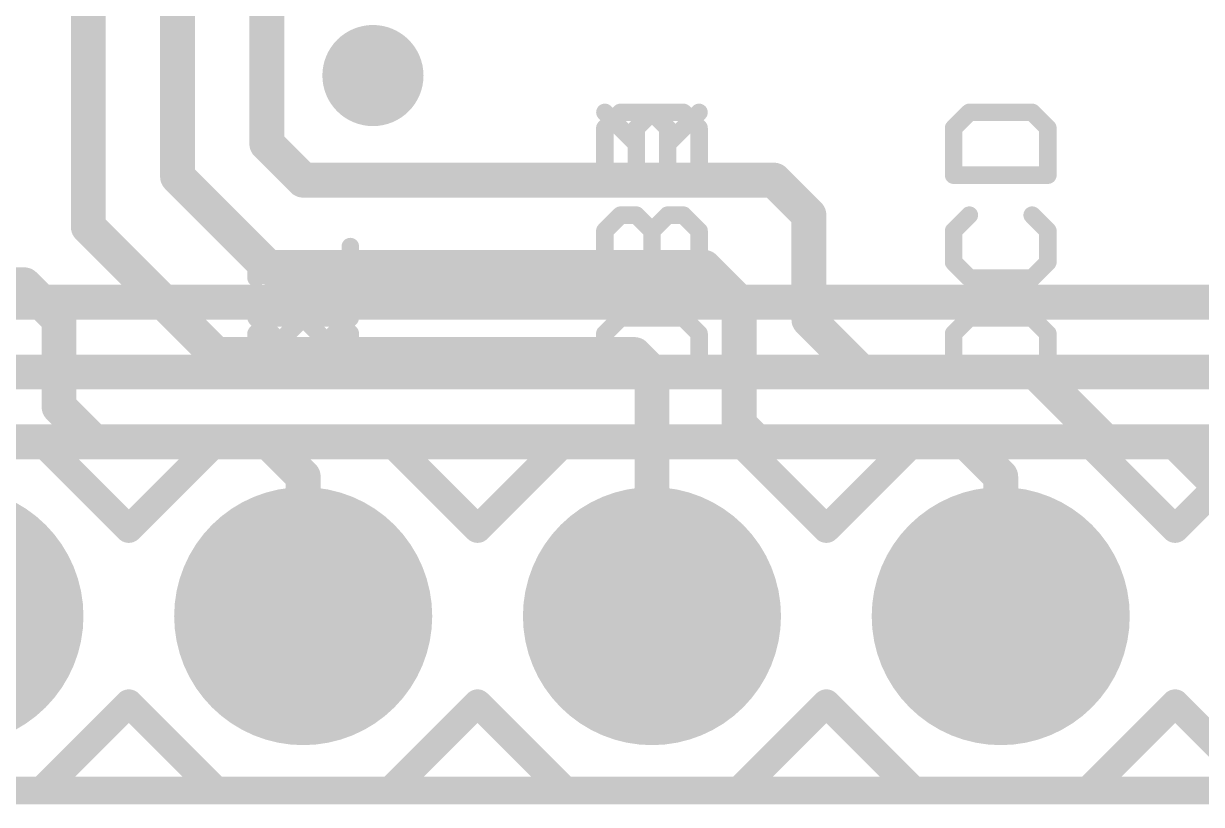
# Model space of a CAD drawing. Extents: x -3 to 111, y -18 to 20.
# Drawn here: x 27.17 to 35.75, y -0.1 to 5.59 of the extents above; entities that cross this region are included whole.
import ezdxf

# ---------------------------------------------------------------- set-up
doc = ezdxf.new("R2010")
doc.units = 0
for name, color, linetype in [('1', 12, 'CONTINUOUS'), ('16', 132, 'CONTINUOUS'), ('17', 110, 'CONTINUOUS'), ('18', 110, 'CONTINUOUS'), ('20', 53, 'CONTINUOUS'), ('21', 41, 'CONTINUOUS'), ('22', 40, 'CONTINUOUS'), ('51', 53, 'CONTINUOUS')]:
    doc.layers.add(name, color=color, linetype=linetype)

# ---------------------------------------------------------------- blocks, each defined once
blk = doc.blocks.new('RECT')
blk.add_solid([(-0.5, -0.5), (0.5, -0.5), (-0.5, 0.5), (0.5, 0.5)])
blk = doc.blocks.new('ROUNDP')
at = {"const_width": 0.5}
blk.add_lwpolyline([(0, -0.25, 1), (0, 0.25, 1), (0, -0.25)], format="xyb", dxfattribs=at)
blk = doc.blocks.new('ROUNDV')
at = {"const_width": 0.5}
blk.add_lwpolyline([(0, -0.25, 1), (0, 0.25, 1), (0, -0.25)], format="xyb", dxfattribs=at)

msp = doc.modelspace()

# ---------------------------------------------------------------- linework, layer by layer
at = {"layer": '1'}
for points, const_width in [([(27.645, 6.504), (27.645, 4.105)], 0.254), ([(28.295, 6.504), (28.295, 4.471)], 0.254), ([(28.945, 6.504), (28.945, 4.71)], 0.254), ([(28.945, 4.71), (29.21, 4.445)], 0.254), ([(28.295, 4.471), (28.956, 3.81)], 0.254), ([(29.21, 4.445), (32.639, 4.445)], 0.254), ([(32.639, 4.445), (32.893, 4.191)], 0.254), ([(32.893, 4.191), (32.893, 3.429)], 0.254), ([(27.645, 4.105), (28.575, 3.175)], 0.254), ([(28.956, 3.81), (32.131, 3.81)], 0.254), ([(32.131, 3.81), (32.385, 3.556)], 0.254), ([(25.908, 3.683), (27.178, 3.683)], 0.254), ([(27.178, 3.683), (27.432, 3.429)], 0.254), ([(32.385, 3.556), (32.385, 2.667)], 0.254), ([(27.432, 3.429), (27.432, 2.794)], 0.254), ([(32.893, 3.429), (33.274, 3.048)], 0.254), ([(28.575, 3.175), (31.623, 3.175)], 0.254), ([(31.623, 3.175), (31.75, 3.048)], 0.254), ([(31.75, 3.048), (31.75, 1.27)], 0.254), ([(33.274, 3.048), (34.544, 3.048)], 0.254), ([(34.544, 3.048), (35.052, 2.54)], 0.254), ([(27.432, 2.794), (27.686, 2.54)], 0.254), ([(32.385, 2.667), (32.512, 2.54)], 0.254), ([(27.686, 2.54), (28.956, 2.54)], 0.254), ([(28.956, 2.54), (29.21, 2.286)], 0.254), ([(32.512, 2.54), (34.036, 2.54)], 0.254), ([(34.036, 2.54), (34.29, 2.286)], 0.254), ([(35.052, 2.54), (35.56, 2.54)], 0.254), ([(35.56, 2.54), (36.83, 1.27)], 0.254), ([(29.21, 2.286), (29.21, 1.27)], 0.254), ([(34.29, 2.286), (34.29, 1.27)], 0.254), ([(0, 0), (43.18, 0)], 0.2032)]:
    msp.add_lwpolyline(points, dxfattribs=dict(at, const_width=const_width))
at = {"layer": '1', "const_width": 0.127}
for points in [[(28.9899, 4.7549, 1), (28.9001, 4.6651)], [(28.8815, 4.71, 1), (29.0085, 4.71)], [(28.3399, 4.5159, 1), (28.2501, 4.4261)], [(29.21, 4.5085, 1), (29.21, 4.3815)], [(29.1651, 4.4001, 1), (29.2549, 4.4899)], [(32.6839, 4.4899, 1), (32.5941, 4.4001)], [(32.639, 4.3815, 1), (32.639, 4.5085)], [(28.2315, 4.471, 1), (28.3585, 4.471)], [(32.9565, 4.191, 1), (32.8295, 4.191)], [(32.8481, 4.1461, 1), (32.9379, 4.2359)], [(27.6899, 4.1499, 1), (27.6001, 4.0601)], [(27.5815, 4.105, 1), (27.7085, 4.105)], [(28.956, 3.8735, 1), (28.956, 3.7465)], [(28.9111, 3.7651, 1), (29.0009, 3.8549)], [(32.1759, 3.8549, 1), (32.0861, 3.7651)], [(32.131, 3.7465, 1), (32.131, 3.8735)], [(27.2229, 3.7279, 1), (27.1331, 3.6381)], [(27.178, 3.6195, 1), (27.178, 3.7465)], [(32.4485, 3.556, 1), (32.3215, 3.556)], [(32.3401, 3.5111, 1), (32.4299, 3.6009)], [(27.4955, 3.429, 1), (27.3685, 3.429)], [(27.3871, 3.3841, 1), (27.4769, 3.4739)], [(32.9379, 3.4739, 1), (32.8481, 3.3841)], [(32.8295, 3.429, 1), (32.9565, 3.429)], [(28.575, 3.2385, 1), (28.575, 3.1115)], [(28.5301, 3.1301, 1), (28.6199, 3.2199)], [(31.6679, 3.2199, 1), (31.5781, 3.1301)], [(31.623, 3.1115, 1), (31.623, 3.2385)], [(31.8135, 3.048, 1), (31.6865, 3.048)], [(33.274, 3.1115, 1), (33.274, 2.9845)], [(34.5889, 3.0929, 1), (34.4991, 3.0031)], [(34.544, 2.9845, 1), (34.544, 3.1115)], [(31.7051, 3.0031, 1), (31.7949, 3.0929)], [(33.2291, 3.0031, 1), (33.3189, 3.0929)], [(27.4769, 2.8389, 1), (27.3871, 2.7491)], [(27.3685, 2.794, 1), (27.4955, 2.794)], [(32.4299, 2.7119, 1), (32.3401, 2.6221)], [(27.686, 2.6035, 1), (27.686, 2.4765)], [(29.0009, 2.5849, 1), (28.9111, 2.4951)], [(28.956, 2.4765, 1), (28.956, 2.6035)], [(32.3215, 2.667, 1), (32.4485, 2.667)], [(32.512, 2.6035, 1), (32.512, 2.4765)], [(34.0809, 2.5849, 1), (33.9911, 2.4951)], [(34.036, 2.4765, 1), (34.036, 2.6035)], [(35.052, 2.6035, 1), (35.052, 2.4765)], [(35.6049, 2.5849, 1), (35.5151, 2.4951)], [(35.56, 2.4765, 1), (35.56, 2.6035)], [(27.6411, 2.4951, 1), (27.7309, 2.5849)], [(32.4671, 2.4951, 1), (32.5569, 2.5849)], [(35.0071, 2.4951, 1), (35.0969, 2.5849)], [(29.2735, 2.286, 1), (29.1465, 2.286)], [(34.3535, 2.286, 1), (34.2265, 2.286)], [(29.1651, 2.2411, 1), (29.2549, 2.3309)], [(34.2451, 2.2411, 1), (34.3349, 2.3309)], [(29.1465, 1.27, 1), (29.2735, 1.27)], [(31.6865, 1.27, 1), (31.8135, 1.27)], [(34.2265, 1.27, 1), (34.3535, 1.27)]]:
    msp.add_lwpolyline(points, format="xyb", dxfattribs=at)
at = {"layer": '16'}
for points, const_width in [([(37.719, 3.556), (26.035, 3.556)], 0.254), ([(38.608, 3.048), (24.892, 3.048)], 0.254), ([(38.227, 2.54), (25.4, 2.54)], 0.254), ([(0, 0), (43.18, 0)], 0.2032)]:
    msp.add_lwpolyline(points, dxfattribs=dict(at, const_width=const_width))
at = {"layer": '20', "const_width": 0.2032}
msp.add_lwpolyline([(43.18, 0), (0, 0)], dxfattribs=at)
at = {"layer": '21'}
for points, const_width in [([(31.4065, 4.8245), (31.5209, 4.9389)], 0.127), ([(31.5209, 4.9389), (31.7497, 4.9389)], 0.127), ([(31.7497, 4.9389), (31.8641, 4.8245)], 0.127), ([(31.8641, 4.7101), (32.0929, 4.9389)], 0.127), ([(34.0609, 4.9389), (33.9465, 4.8245)], 0.127), ([(34.5185, 4.9389), (34.0609, 4.9389)], 0.127), ([(34.6329, 4.8245), (34.5185, 4.9389)], 0.127), ([(31.4065, 4.4813), (31.4065, 4.8245)], 0.127), ([(31.8641, 4.8245), (31.8641, 4.4813)], 0.127), ([(33.9465, 4.8245), (33.9465, 4.4813)], 0.127), ([(34.6329, 4.4813), (34.6329, 4.8245)], 0.127), ([(32.0929, 4.4813), (31.4065, 4.4813)], 0.127), ([(33.9465, 4.4813), (34.6329, 4.4813)], 0.127), ([(31.5209, 4.1905), (31.4065, 4.0761)], 0.127), ([(31.7497, 4.0761), (31.8641, 4.1905)], 0.127), ([(31.8641, 4.1905), (31.9785, 4.1905)], 0.127), ([(31.9785, 4.1905), (32.0929, 4.0761)], 0.127), ([(34.0609, 4.1905), (33.9465, 4.0761)], 0.127), ([(34.6329, 4.0761), (34.5185, 4.1905)], 0.127), ([(31.4065, 4.0761), (31.4065, 3.8473)], 0.127), ([(31.7497, 3.8473), (31.7497, 4.0761)], 0.127), ([(32.0929, 4.0761), (32.0929, 3.8473)], 0.127), ([(33.9465, 4.0761), (33.9465, 3.8473)], 0.127), ([(34.6329, 3.8473), (34.6329, 4.0761)], 0.127), ([(28.8665, 3.7329), (28.8665, 3.9617)], 0.127), ([(29.5529, 3.7329), (29.5529, 3.9617)], 0.127), ([(29.5529, 3.8473), (28.8665, 3.8473)], 0.127), ([(31.4065, 3.8473), (31.5209, 3.7329)], 0.127), ([(31.6353, 3.7329), (31.7497, 3.8473)], 0.127), ([(32.0929, 3.8473), (31.9785, 3.7329)], 0.127), ([(33.9465, 3.8473), (34.0609, 3.7329)], 0.127), ([(34.5185, 3.7329), (34.6329, 3.8473)], 0.127), ([(31.5209, 3.7329), (31.6353, 3.7329)], 0.127), ([(34.0609, 3.7329), (34.5185, 3.7329)], 0.127), ([(28.8665, 3.3277), (28.9809, 3.4421)], 0.127), ([(28.9809, 3.4421), (29.2097, 3.4421)], 0.127), ([(29.2097, 3.4421), (29.3241, 3.3277)], 0.127), ([(29.3241, 3.2133), (29.5529, 3.4421)], 0.127), ([(31.5209, 3.4421), (31.4065, 3.3277)], 0.127), ([(31.9785, 3.4421), (31.5209, 3.4421)], 0.127), ([(32.0929, 3.3277), (31.9785, 3.4421)], 0.127), ([(34.0609, 3.4421), (33.9465, 3.3277)], 0.127), ([(34.5185, 3.4421), (34.0609, 3.4421)], 0.127), ([(34.6329, 3.3277), (34.5185, 3.4421)], 0.127), ([(28.8665, 2.9845), (28.8665, 3.3277)], 0.127), ([(29.3241, 3.3277), (29.3241, 2.9845)], 0.127), ([(31.4065, 3.3277), (31.4065, 2.9845)], 0.127), ([(32.0929, 2.9845), (32.0929, 3.3277)], 0.127), ([(33.9465, 3.3277), (33.9465, 2.9845)], 0.127), ([(34.6329, 2.9845), (34.6329, 3.3277)], 0.127), ([(29.5529, 2.9845), (28.8665, 2.9845)], 0.127), ([(31.4065, 2.9845), (32.0929, 2.9845)], 0.127), ([(33.9465, 2.9845), (34.6329, 2.9845)], 0.127), ([(26.035, 2.54), (27.305, 2.54)], 0.2032), ([(27.305, 2.54), (27.94, 1.905)], 0.2032), ([(27.94, 1.905), (28.575, 2.54)], 0.2032), ([(28.575, 2.54), (29.845, 2.54)], 0.2032), ([(30.48, 1.905), (29.845, 2.54)], 0.2032), ([(30.48, 1.905), (31.115, 2.54)], 0.2032), ([(31.115, 2.54), (32.385, 2.54)], 0.2032), ([(32.385, 2.54), (33.02, 1.905)], 0.2032), ([(33.02, 1.905), (33.655, 2.54)], 0.2032), ([(33.655, 2.54), (34.925, 2.54)], 0.2032), ([(34.925, 2.54), (35.56, 1.905)], 0.2032), ([(35.56, 1.905), (36.195, 2.54)], 0.2032), ([(27.94, 0.635), (27.305, 0)], 0.2032), ([(28.575, 0), (27.94, 0.635)], 0.2032), ([(29.845, 0), (30.48, 0.635)], 0.2032), ([(31.115, 0), (30.48, 0.635)], 0.2032), ([(33.02, 0.635), (32.385, 0)], 0.2032), ([(33.655, 0), (33.02, 0.635)], 0.2032), ([(35.56, 0.635), (34.925, 0)], 0.2032), ([(36.195, 0), (35.56, 0.635)], 0.2032), ([(27.305, 0), (26.035, 0)], 0.2032), ([(29.845, 0), (28.575, 0)], 0.2032), ([(32.385, 0), (31.115, 0)], 0.2032), ([(34.925, 0), (33.655, 0)], 0.2032)]:
    msp.add_lwpolyline(points, dxfattribs=dict(at, const_width=const_width))
for points, const_width in [([(31.5209, 4.9707, 1), (31.5209, 4.9072)], 0.0635), ([(31.5434, 4.9165, 1), (31.4985, 4.9614)], 0.0635), ([(31.7722, 4.9614, 1), (31.7273, 4.9165)], 0.0635), ([(31.7497, 4.9072, 1), (31.7497, 4.9707)], 0.0635), ([(32.1154, 4.9165, 1), (32.0704, 4.9614)], 0.0635), ([(34.0609, 4.9707, 1), (34.0609, 4.9072)], 0.0635), ([(34.0834, 4.9165, 1), (34.0385, 4.9614)], 0.0635), ([(34.541, 4.9614, 1), (34.4961, 4.9165)], 0.0635), ([(34.5185, 4.9072, 1), (34.5185, 4.9707)], 0.0635), ([(31.4383, 4.8245, 1), (31.3748, 4.8245)], 0.0635), ([(31.3841, 4.847, 1), (31.429, 4.8021)], 0.0635), ([(31.8959, 4.8245, 1), (31.8324, 4.8245)], 0.0635), ([(31.8417, 4.8021, 1), (31.8866, 4.847)], 0.0635), ([(33.9783, 4.8245, 1), (33.9148, 4.8245)], 0.0635), ([(33.9241, 4.847, 1), (33.969, 4.8021)], 0.0635), ([(34.6647, 4.8245, 1), (34.6011, 4.8245)], 0.0635), ([(34.6104, 4.8021, 1), (34.6554, 4.847)], 0.0635), ([(31.8417, 4.7326, 1), (31.8866, 4.6877)], 0.0635), ([(31.4065, 4.5131, 1), (31.4065, 4.4496)], 0.0635), ([(31.3748, 4.4813, 1), (31.4383, 4.4813)], 0.0635), ([(31.8324, 4.4813, 1), (31.8959, 4.4813)], 0.0635), ([(32.0929, 4.4496, 1), (32.0929, 4.5131)], 0.0635), ([(33.9465, 4.5131, 1), (33.9465, 4.4496)], 0.0635), ([(33.9148, 4.4813, 1), (33.9783, 4.4813)], 0.0635), ([(34.6011, 4.4813, 1), (34.6647, 4.4813)], 0.0635), ([(34.6329, 4.4496, 1), (34.6329, 4.5131)], 0.0635), ([(31.5434, 4.1681, 1), (31.4985, 4.213)], 0.0635), ([(31.8641, 4.2223, 1), (31.8641, 4.1588)], 0.0635), ([(31.8866, 4.1681, 1), (31.8417, 4.213)], 0.0635), ([(32.001, 4.213, 1), (31.9561, 4.1681)], 0.0635), ([(31.9785, 4.1588, 1), (31.9785, 4.2223)], 0.0635), ([(34.0834, 4.1681, 1), (34.0385, 4.213)], 0.0635), ([(34.541, 4.213, 1), (34.4961, 4.1681)], 0.0635), ([(31.4383, 4.0761, 1), (31.3748, 4.0761)], 0.0635), ([(31.3841, 4.0986, 1), (31.429, 4.0537)], 0.0635), ([(31.7815, 4.0761, 1), (31.718, 4.0761)], 0.0635), ([(31.7273, 4.0986, 1), (31.7722, 4.0537)], 0.0635), ([(32.1247, 4.0761, 1), (32.0611, 4.0761)], 0.0635), ([(32.0704, 4.0537, 1), (32.1154, 4.0986)], 0.0635), ([(33.9783, 4.0761, 1), (33.9148, 4.0761)], 0.0635), ([(33.9241, 4.0986, 1), (33.969, 4.0537)], 0.0635), ([(34.6647, 4.0761, 1), (34.6011, 4.0761)], 0.0635), ([(34.6104, 4.0537, 1), (34.6554, 4.0986)], 0.0635), ([(28.8983, 3.9617, 1), (28.8348, 3.9617)], 0.0635), ([(29.5846, 3.9617, 1), (29.5212, 3.9617)], 0.0635), ([(28.8665, 3.8791, 1), (28.8665, 3.8156)], 0.0635), ([(29.5529, 3.8156, 1), (29.5529, 3.8791)], 0.0635), ([(31.429, 3.8698, 1), (31.3841, 3.8249)], 0.0635), ([(31.3748, 3.8473, 1), (31.4383, 3.8473)], 0.0635), ([(31.718, 3.8473, 1), (31.7815, 3.8473)], 0.0635), ([(31.7722, 3.8249, 1), (31.7273, 3.8698)], 0.0635), ([(32.0611, 3.8473, 1), (32.1247, 3.8473)], 0.0635), ([(32.1154, 3.8249, 1), (32.0704, 3.8698)], 0.0635), ([(33.9148, 3.8473, 1), (33.9783, 3.8473)], 0.0635), ([(33.969, 3.8698, 1), (33.9241, 3.8249)], 0.0635), ([(34.6011, 3.8473, 1), (34.6647, 3.8473)], 0.0635), ([(34.6554, 3.8249, 1), (34.6104, 3.8698)], 0.0635), ([(31.5209, 3.7647, 1), (31.5209, 3.7012)], 0.0635), ([(31.4985, 3.7105, 1), (31.5434, 3.7554)], 0.0635), ([(31.6129, 3.7554, 1), (31.6578, 3.7105)], 0.0635), ([(31.6353, 3.7012, 1), (31.6353, 3.7647)], 0.0635), ([(31.9561, 3.7554, 1), (32.001, 3.7105)], 0.0635), ([(34.0609, 3.7647, 1), (34.0609, 3.7012)], 0.0635), ([(34.0385, 3.7105, 1), (34.0834, 3.7554)], 0.0635), ([(34.4961, 3.7554, 1), (34.541, 3.7105)], 0.0635), ([(34.5185, 3.7012, 1), (34.5185, 3.7647)], 0.0635), ([(28.8348, 3.7329, 1), (28.8983, 3.7329)], 0.0635), ([(29.5212, 3.7329, 1), (29.5846, 3.7329)], 0.0635), ([(28.9809, 3.4738, 1), (28.9809, 3.4103)], 0.0635), ([(29.0034, 3.4196, 1), (28.9585, 3.4645)], 0.0635), ([(29.2322, 3.4645, 1), (29.1873, 3.4196)], 0.0635), ([(29.2097, 3.4103, 1), (29.2097, 3.4738)], 0.0635), ([(29.5754, 3.4196, 1), (29.5304, 3.4645)], 0.0635), ([(31.5209, 3.4738, 1), (31.5209, 3.4103)], 0.0635), ([(31.5434, 3.4196, 1), (31.4985, 3.4645)], 0.0635), ([(32.001, 3.4645, 1), (31.9561, 3.4196)], 0.0635), ([(31.9785, 3.4103, 1), (31.9785, 3.4738)], 0.0635), ([(34.0609, 3.4738, 1), (34.0609, 3.4103)], 0.0635), ([(34.0834, 3.4196, 1), (34.0385, 3.4645)], 0.0635), ([(34.541, 3.4645, 1), (34.4961, 3.4196)], 0.0635), ([(34.5185, 3.4103, 1), (34.5185, 3.4738)], 0.0635), ([(28.8983, 3.3277, 1), (28.8348, 3.3277)], 0.0635), ([(28.8441, 3.3501, 1), (28.889, 3.3052)], 0.0635), ([(29.3559, 3.3277, 1), (29.2924, 3.3277)], 0.0635), ([(29.3017, 3.3052, 1), (29.3466, 3.3501)], 0.0635), ([(31.4383, 3.3277, 1), (31.3748, 3.3277)], 0.0635), ([(31.3841, 3.3501, 1), (31.429, 3.3052)], 0.0635), ([(32.1247, 3.3277, 1), (32.0611, 3.3277)], 0.0635), ([(32.0704, 3.3052, 1), (32.1154, 3.3501)], 0.0635), ([(33.9783, 3.3277, 1), (33.9148, 3.3277)], 0.0635), ([(33.9241, 3.3501, 1), (33.969, 3.3052)], 0.0635), ([(34.6647, 3.3277, 1), (34.6011, 3.3277)], 0.0635), ([(34.6104, 3.3052, 1), (34.6554, 3.3501)], 0.0635), ([(29.3017, 3.2357, 1), (29.3466, 3.1908)], 0.0635), ([(28.8665, 3.0163, 1), (28.8665, 2.9527)], 0.0635), ([(28.8348, 2.9845, 1), (28.8983, 2.9845)], 0.0635), ([(29.2924, 2.9845, 1), (29.3559, 2.9845)], 0.0635), ([(29.5529, 2.9527, 1), (29.5529, 3.0163)], 0.0635), ([(31.4065, 3.0163, 1), (31.4065, 2.9527)], 0.0635), ([(31.3748, 2.9845, 1), (31.4383, 2.9845)], 0.0635), ([(32.0611, 2.9845, 1), (32.1247, 2.9845)], 0.0635), ([(32.0929, 2.9527, 1), (32.0929, 3.0163)], 0.0635), ([(33.9465, 3.0163, 1), (33.9465, 2.9527)], 0.0635), ([(33.9148, 2.9845, 1), (33.9783, 2.9845)], 0.0635), ([(34.6011, 2.9845, 1), (34.6647, 2.9845)], 0.0635), ([(34.6329, 2.9527, 1), (34.6329, 3.0163)], 0.0635), ([(27.3409, 2.5759, 1), (27.2691, 2.5041)], 0.1016), ([(27.305, 2.4892, 1), (27.305, 2.5908)], 0.1016), ([(28.575, 2.5908, 1), (28.575, 2.4892)], 0.1016), ([(28.6109, 2.5041, 1), (28.5391, 2.5759)], 0.1016), ([(29.8809, 2.5759, 1), (29.8091, 2.5041)], 0.1016), ([(29.845, 2.4892, 1), (29.845, 2.5908)], 0.1016), ([(31.115, 2.5908, 1), (31.115, 2.4892)], 0.1016), ([(31.1509, 2.5041, 1), (31.0791, 2.5759)], 0.1016), ([(32.4209, 2.5759, 1), (32.3491, 2.5041)], 0.1016), ([(32.385, 2.4892, 1), (32.385, 2.5908)], 0.1016), ([(33.655, 2.5908, 1), (33.655, 2.4892)], 0.1016), ([(33.6909, 2.5041, 1), (33.6191, 2.5759)], 0.1016), ([(34.9609, 2.5759, 1), (34.8891, 2.5041)], 0.1016), ([(34.925, 2.4892, 1), (34.925, 2.5908)], 0.1016), ([(27.9041, 1.9409, 1), (27.9759, 1.8691)], 0.1016), ([(27.9041, 1.8691, 1), (27.9759, 1.9409)], 0.1016), ([(30.4441, 1.9409, 1), (30.5159, 1.8691)], 0.1016), ([(30.4441, 1.8691, 1), (30.5159, 1.9409)], 0.1016), ([(32.9841, 1.9409, 1), (33.0559, 1.8691)], 0.1016), ([(32.9841, 1.8691, 1), (33.0559, 1.9409)], 0.1016), ([(35.5241, 1.9409, 1), (35.5959, 1.8691)], 0.1016), ([(35.5241, 1.8691, 1), (35.5959, 1.9409)], 0.1016), ([(27.9759, 0.6709, 1), (27.9041, 0.5991)], 0.1016), ([(27.9759, 0.5991, 1), (27.9041, 0.6709)], 0.1016), ([(30.5159, 0.6709, 1), (30.4441, 0.5991)], 0.1016), ([(30.5159, 0.5991, 1), (30.4441, 0.6709)], 0.1016), ([(33.0559, 0.6709, 1), (32.9841, 0.5991)], 0.1016), ([(33.0559, 0.5991, 1), (32.9841, 0.6709)], 0.1016), ([(35.5959, 0.6709, 1), (35.5241, 0.5991)], 0.1016), ([(35.5959, 0.5991, 1), (35.5241, 0.6709)], 0.1016), ([(27.2691, 0.0359, 1), (27.3409, -0.0359)], 0.1016), ([(27.305, -0.0508, 1), (27.305, 0.0508)], 0.1016), ([(28.575, 0.0508, 1), (28.575, -0.0508)], 0.1016), ([(28.5391, -0.0359, 1), (28.6109, 0.0359)], 0.1016), ([(29.8091, 0.0359, 1), (29.8809, -0.0359)], 0.1016), ([(29.845, -0.0508, 1), (29.845, 0.0508)], 0.1016), ([(31.115, 0.0508, 1), (31.115, -0.0508)], 0.1016), ([(31.0791, -0.0359, 1), (31.1509, 0.0359)], 0.1016), ([(32.3491, 0.0359, 1), (32.4209, -0.0359)], 0.1016), ([(32.385, -0.0508, 1), (32.385, 0.0508)], 0.1016), ([(33.655, 0.0508, 1), (33.655, -0.0508)], 0.1016), ([(33.6191, -0.0359, 1), (33.6909, 0.0359)], 0.1016), ([(34.8891, 0.0359, 1), (34.9609, -0.0359)], 0.1016), ([(34.925, -0.0508, 1), (34.925, 0.0508)], 0.1016)]:
    msp.add_lwpolyline(points, format="xyb", dxfattribs=dict(at, const_width=const_width))
at = {"layer": '22', "const_width": 0.0635}
for points in [[(31.4296, 4.9614, 1), (31.3846, 4.9165)], [(31.7503, 4.9707, 1), (31.7503, 4.9072)], [(31.7727, 4.9165, 1), (31.7278, 4.9614)], [(32.0015, 4.9614, 1), (31.9566, 4.9165)], [(31.9791, 4.9072, 1), (31.9791, 4.9707)], [(34.0615, 4.9707, 1), (34.0615, 4.9072)], [(34.0839, 4.9165, 1), (34.039, 4.9614)], [(34.5415, 4.9614, 1), (34.4966, 4.9165)], [(34.5191, 4.9072, 1), (34.5191, 4.9707)], [(31.6676, 4.8245, 1), (31.6041, 4.8245)], [(31.6134, 4.847, 1), (31.6583, 4.8021)], [(32.1252, 4.8245, 1), (32.0617, 4.8245)], [(32.071, 4.8021, 1), (32.1159, 4.847)], [(33.9789, 4.8245, 1), (33.9153, 4.8245)], [(33.9246, 4.847, 1), (33.9696, 4.8021)], [(34.6652, 4.8245, 1), (34.6017, 4.8245)], [(34.611, 4.8021, 1), (34.6559, 4.847)], [(31.6134, 4.6877, 1), (31.6583, 4.7326)], [(31.4071, 4.5131, 1), (31.4071, 4.4496)], [(31.6041, 4.4813, 1), (31.6676, 4.4813)], [(32.0617, 4.4813, 1), (32.1252, 4.4813)], [(32.0935, 4.4496, 1), (32.0935, 4.5131)], [(33.9153, 4.4813, 1), (33.9789, 4.4813)], [(33.9471, 4.5131, 1), (33.9471, 4.4496)], [(34.6017, 4.4813, 1), (34.6652, 4.4813)], [(34.6335, 4.4496, 1), (34.6335, 4.5131)], [(31.5215, 4.2223, 1), (31.5215, 4.1588)], [(31.5439, 4.1681, 1), (31.499, 4.213)], [(31.6583, 4.213, 1), (31.6134, 4.1681)], [(31.6359, 4.1588, 1), (31.6359, 4.2223)], [(32.0015, 4.213, 1), (31.9566, 4.1681)], [(34.0839, 4.1681, 1), (34.039, 4.213)], [(34.5415, 4.213, 1), (34.4966, 4.1681)], [(31.3846, 4.0986, 1), (31.4296, 4.0537)], [(31.4388, 4.0761, 1), (31.3754, 4.0761)], [(31.782, 4.0761, 1), (31.7185, 4.0761)], [(31.7278, 4.0537, 1), (31.7727, 4.0986)], [(32.1252, 4.0761, 1), (32.0617, 4.0761)], [(32.071, 4.0537, 1), (32.1159, 4.0986)], [(33.9789, 4.0761, 1), (33.9153, 4.0761)], [(33.9246, 4.0986, 1), (33.9696, 4.0537)], [(34.6652, 4.0761, 1), (34.6017, 4.0761)], [(34.611, 4.0537, 1), (34.6559, 4.0986)], [(28.8988, 3.9617, 1), (28.8354, 3.9617)], [(29.5852, 3.9617, 1), (29.5217, 3.9617)], [(28.8671, 3.8791, 1), (28.8671, 3.8156)], [(29.5535, 3.8156, 1), (29.5535, 3.8791)], [(31.4296, 3.8698, 1), (31.3846, 3.8249)], [(31.3754, 3.8473, 1), (31.4388, 3.8473)], [(31.7185, 3.8473, 1), (31.782, 3.8473)], [(31.7727, 3.8698, 1), (31.7278, 3.8249)], [(32.0617, 3.8473, 1), (32.1252, 3.8473)], [(32.1159, 3.8249, 1), (32.071, 3.8698)], [(33.9153, 3.8473, 1), (33.9789, 3.8473)], [(33.9696, 3.8698, 1), (33.9246, 3.8249)], [(34.6017, 3.8473, 1), (34.6652, 3.8473)], [(34.6559, 3.8249, 1), (34.611, 3.8698)], [(31.499, 3.7105, 1), (31.5439, 3.7554)], [(31.8647, 3.7647, 1), (31.8647, 3.7012)], [(31.8422, 3.7105, 1), (31.8871, 3.7554)], [(31.9566, 3.7554, 1), (32.0015, 3.7105)], [(31.9791, 3.7012, 1), (31.9791, 3.7647)], [(34.0615, 3.7647, 1), (34.0615, 3.7012)], [(34.039, 3.7105, 1), (34.0839, 3.7554)], [(34.4966, 3.7554, 1), (34.5415, 3.7105)], [(34.5191, 3.7012, 1), (34.5191, 3.7647)], [(28.8354, 3.7329, 1), (28.8988, 3.7329)], [(29.5217, 3.7329, 1), (29.5852, 3.7329)], [(28.8896, 3.4645, 1), (28.8446, 3.4196)], [(29.2103, 3.4738, 1), (29.2103, 3.4103)], [(29.2327, 3.4196, 1), (29.1878, 3.4645)], [(29.4615, 3.4645, 1), (29.4166, 3.4196)], [(29.4391, 3.4103, 1), (29.4391, 3.4738)], [(31.5215, 3.4738, 1), (31.5215, 3.4103)], [(31.5439, 3.4196, 1), (31.499, 3.4645)], [(32.0015, 3.4645, 1), (31.9566, 3.4196)], [(31.9791, 3.4103, 1), (31.9791, 3.4738)], [(34.0615, 3.4738, 1), (34.0615, 3.4103)], [(34.0839, 3.4196, 1), (34.039, 3.4645)], [(34.5415, 3.4645, 1), (34.4966, 3.4196)], [(34.5191, 3.4103, 1), (34.5191, 3.4738)], [(29.1276, 3.3277, 1), (29.0641, 3.3277)], [(29.0734, 3.3501, 1), (29.1183, 3.3052)], [(29.5852, 3.3277, 1), (29.5217, 3.3277)], [(29.531, 3.3052, 1), (29.5759, 3.3501)], [(31.3846, 3.3501, 1), (31.4296, 3.3052)], [(31.4388, 3.3277, 1), (31.3754, 3.3277)], [(32.1252, 3.3277, 1), (32.0617, 3.3277)], [(32.071, 3.3052, 1), (32.1159, 3.3501)], [(33.9789, 3.3277, 1), (33.9153, 3.3277)], [(33.9246, 3.3501, 1), (33.9696, 3.3052)], [(34.6652, 3.3277, 1), (34.6017, 3.3277)], [(34.611, 3.3052, 1), (34.6559, 3.3501)], [(29.0734, 3.1908, 1), (29.1183, 3.2357)], [(28.8671, 3.0163, 1), (28.8671, 2.9527)], [(29.0641, 2.9845, 1), (29.1276, 2.9845)], [(29.5217, 2.9845, 1), (29.5852, 2.9845)], [(29.5535, 2.9527, 1), (29.5535, 3.0163)], [(31.4071, 3.0163, 1), (31.4071, 2.9527)], [(31.3754, 2.9845, 1), (31.4388, 2.9845)], [(32.0617, 2.9845, 1), (32.1252, 2.9845)], [(32.0935, 2.9527, 1), (32.0935, 3.0163)], [(33.9471, 3.0163, 1), (33.9471, 2.9527)], [(33.9153, 2.9845, 1), (33.9789, 2.9845)], [(34.6017, 2.9845, 1), (34.6652, 2.9845)], [(34.6335, 2.9527, 1), (34.6335, 3.0163)]]:
    msp.add_lwpolyline(points, format="xyb", dxfattribs=at)
at = {"layer": '22', "const_width": 0.127}
for points in [[(31.6359, 4.7101), (31.4071, 4.9389)], [(31.7503, 4.9389), (31.6359, 4.8245)], [(31.9791, 4.9389), (31.7503, 4.9389)], [(32.0935, 4.8245), (31.9791, 4.9389)], [(33.9471, 4.8245), (34.0615, 4.9389)], [(34.0615, 4.9389), (34.5191, 4.9389)], [(34.5191, 4.9389), (34.6335, 4.8245)], [(31.6359, 4.8245), (31.6359, 4.4813)], [(32.0935, 4.4813), (32.0935, 4.8245)], [(33.9471, 4.4813), (33.9471, 4.8245)], [(34.6335, 4.8245), (34.6335, 4.4813)], [(31.4071, 4.4813), (32.0935, 4.4813)], [(34.6335, 4.4813), (33.9471, 4.4813)], [(31.5215, 4.1905), (31.4071, 4.0761)], [(31.6359, 4.1905), (31.5215, 4.1905)], [(31.7503, 4.0761), (31.6359, 4.1905)], [(31.9791, 4.1905), (32.0935, 4.0761)], [(33.9471, 4.0761), (34.0615, 4.1905)], [(34.5191, 4.1905), (34.6335, 4.0761)], [(31.4071, 4.0761), (31.4071, 3.8473)], [(31.7503, 3.8473), (31.7503, 4.0761)], [(32.0935, 4.0761), (32.0935, 3.8473)], [(33.9471, 3.8473), (33.9471, 4.0761)], [(34.6335, 4.0761), (34.6335, 3.8473)], [(28.8671, 3.7329), (28.8671, 3.9617)], [(29.5535, 3.7329), (29.5535, 3.9617)], [(28.8671, 3.8473), (29.5535, 3.8473)], [(31.4071, 3.8473), (31.5215, 3.7329)], [(31.8647, 3.7329), (31.7503, 3.8473)], [(32.0935, 3.8473), (31.9791, 3.7329)], [(34.0615, 3.7329), (33.9471, 3.8473)], [(34.6335, 3.8473), (34.5191, 3.7329)], [(31.9791, 3.7329), (31.8647, 3.7329)], [(34.5191, 3.7329), (34.0615, 3.7329)], [(29.0959, 3.2133), (28.8671, 3.4421)], [(29.2103, 3.4421), (29.0959, 3.3277)], [(29.4391, 3.4421), (29.2103, 3.4421)], [(29.5535, 3.3277), (29.4391, 3.4421)], [(31.4071, 3.3277), (31.5215, 3.4421)], [(31.5215, 3.4421), (31.9791, 3.4421)], [(31.9791, 3.4421), (32.0935, 3.3277)], [(33.9471, 3.3277), (34.0615, 3.4421)], [(34.0615, 3.4421), (34.5191, 3.4421)], [(34.5191, 3.4421), (34.6335, 3.3277)], [(29.0959, 3.3277), (29.0959, 2.9845)], [(29.5535, 2.9845), (29.5535, 3.3277)], [(31.4071, 2.9845), (31.4071, 3.3277)], [(32.0935, 3.3277), (32.0935, 2.9845)], [(33.9471, 2.9845), (33.9471, 3.3277)], [(34.6335, 3.3277), (34.6335, 2.9845)], [(28.8671, 2.9845), (29.5535, 2.9845)], [(32.0935, 2.9845), (31.4071, 2.9845)], [(34.6335, 2.9845), (33.9471, 2.9845)]]:
    msp.add_lwpolyline(points, dxfattribs=at)

# ---------------------------------------------------------------- block references
at = {"layer": '17', "xscale": 1.8796, "yscale": 1.8796, "rotation": 270}
for p in [(26.67, 1.27), (26.67, 1.27), (29.21, 1.27), (29.21, 1.27), (31.75, 1.27), (31.75, 1.27), (34.29, 1.27), (34.29, 1.27)]:
    msp.add_blockref('ROUNDP', p, dxfattribs=at)
at = {"layer": '18', "xscale": 0.7366, "yscale": 0.7366}
msp.add_blockref('ROUNDV', (29.718, 5.207), dxfattribs=at)
msp.add_blockref('ROUNDV', (29.718, 5.207), dxfattribs=at)
at = {"layer": '51', "xscale": 0.508, "yscale": 0.508, "rotation": 180}
for p in [(29.21, 1.27), (31.75, 1.27), (34.29, 1.27)]:
    msp.add_blockref('RECT', p, dxfattribs=at)

doc.saveas('drawing.dxf')
